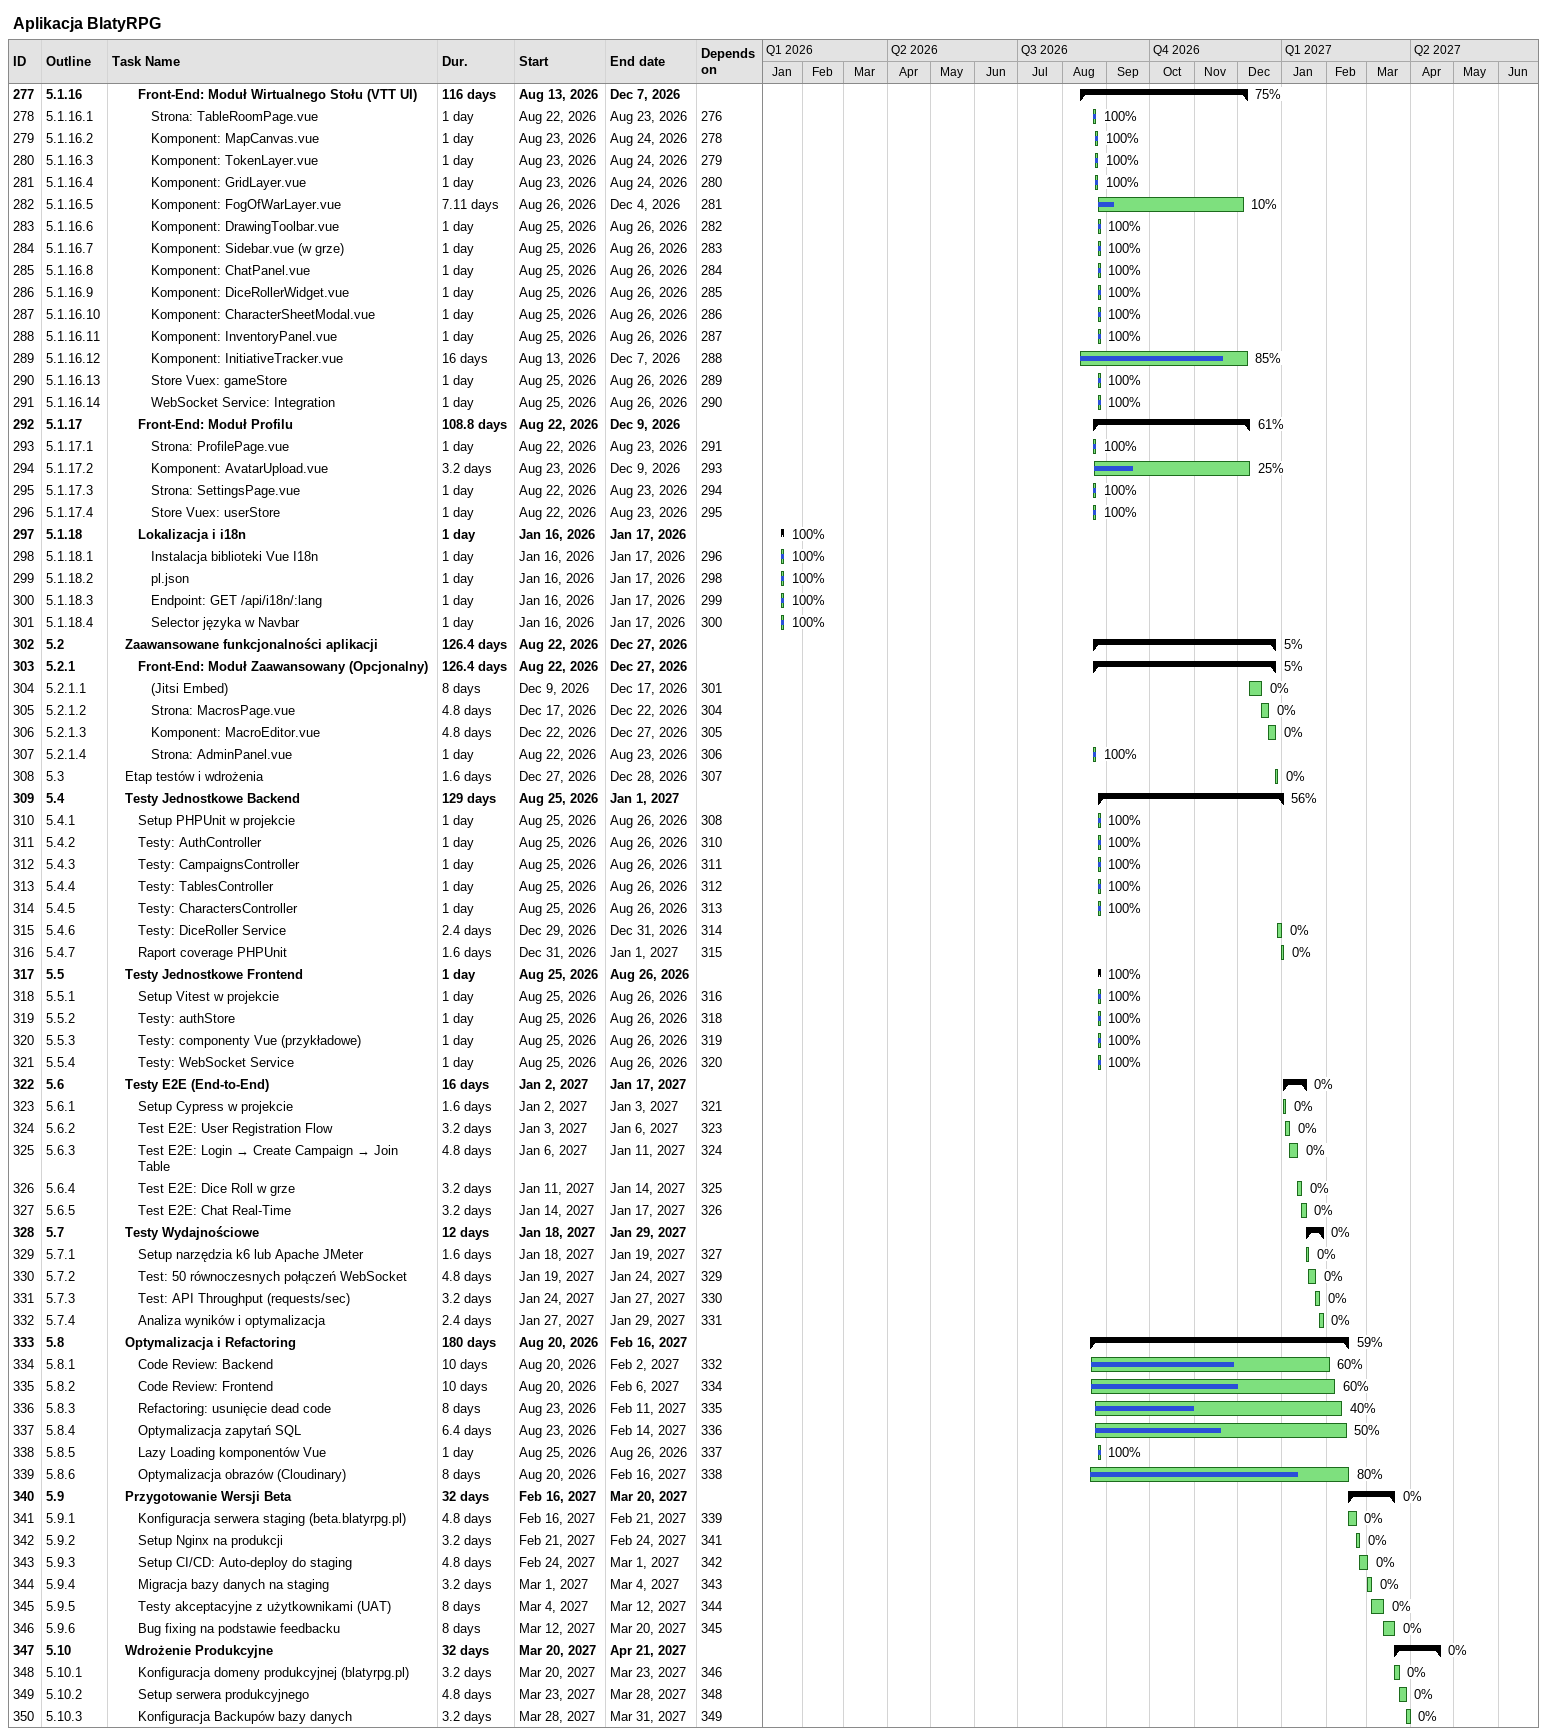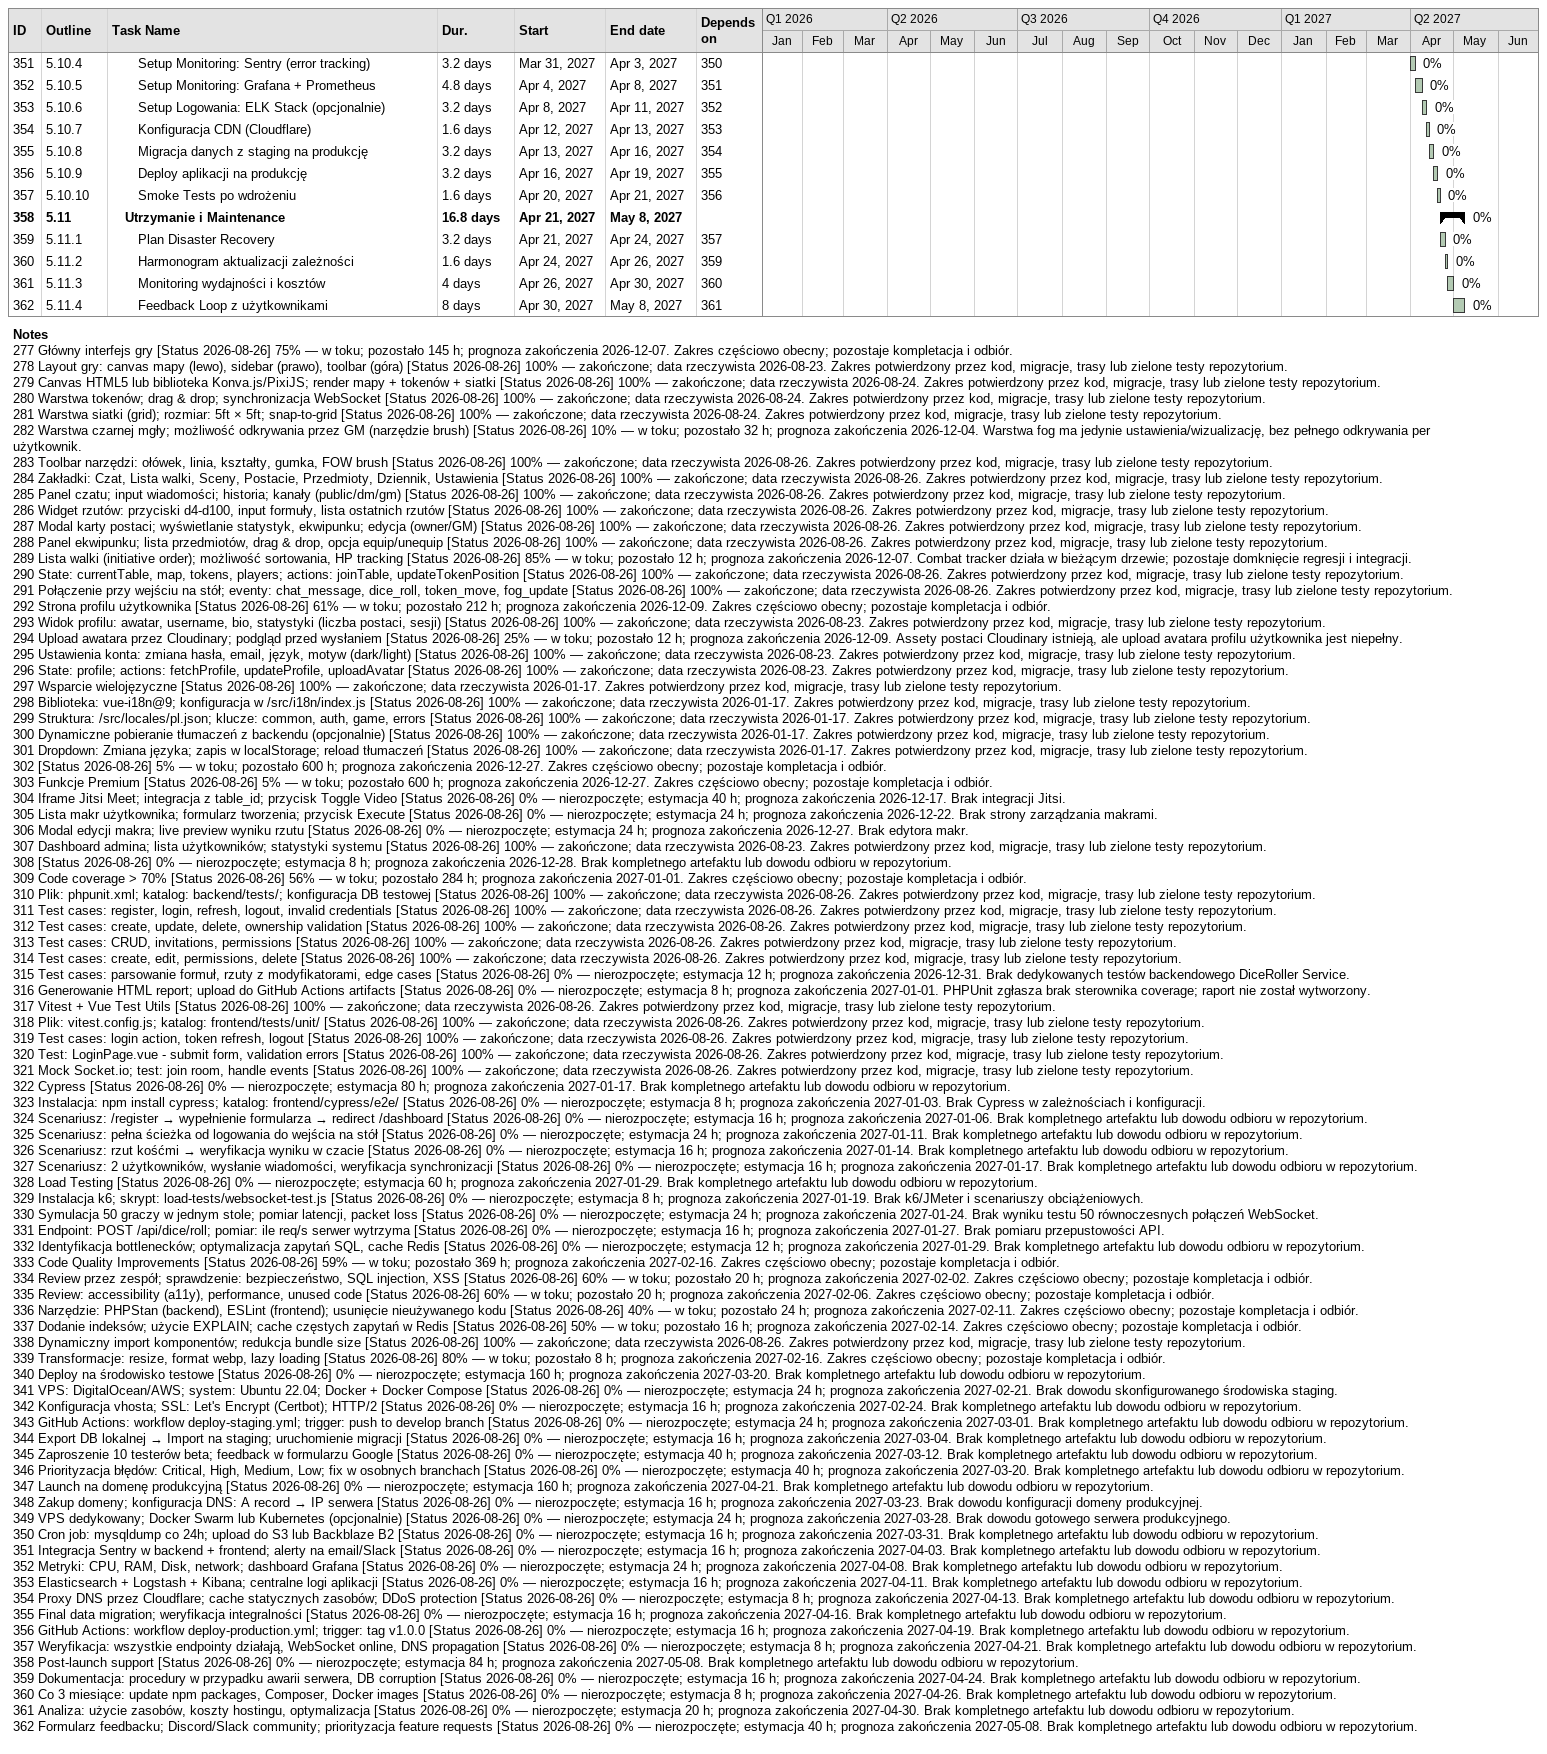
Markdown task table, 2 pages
Aplikacja BlatyRPG

| ID | WBS | Task | Duration | Start | Finish | Predecessors | % complete |
|---|---|---|---|---|---|---|---|
| 277 | 5.1.16 | **Front-End: Moduł Wirtualnego Stołu (VTT UI)** | 116d | 2026-08-13 | 2026-12-07 |  | 75 |
| 278 | 5.1.16.1 | Strona: TableRoomPage.vue | 1d | 2026-08-22 | 2026-08-23 | 276 | 100 |
| 279 | 5.1.16.2 | Komponent: MapCanvas.vue | 1d | 2026-08-23 | 2026-08-24 | 278 | 100 |
| 280 | 5.1.16.3 | Komponent: TokenLayer.vue | 1d | 2026-08-23 | 2026-08-24 | 279 | 100 |
| 281 | 5.1.16.4 | Komponent: GridLayer.vue | 1d | 2026-08-23 | 2026-08-24 | 280 | 100 |
| 282 | 5.1.16.5 | Komponent: FogOfWarLayer.vue | 7.11d | 2026-08-26 | 2026-12-04 | 281 | 10 |
| 283 | 5.1.16.6 | Komponent: DrawingToolbar.vue | 1d | 2026-08-25 | 2026-08-26 | 282 | 100 |
| 284 | 5.1.16.7 | Komponent: Sidebar.vue (w grze) | 1d | 2026-08-25 | 2026-08-26 | 283 | 100 |
| 285 | 5.1.16.8 | Komponent: ChatPanel.vue | 1d | 2026-08-25 | 2026-08-26 | 284 | 100 |
| 286 | 5.1.16.9 | Komponent: DiceRollerWidget.vue | 1d | 2026-08-25 | 2026-08-26 | 285 | 100 |
| 287 | 5.1.16.10 | Komponent: CharacterSheetModal.vue | 1d | 2026-08-25 | 2026-08-26 | 286 | 100 |
| 288 | 5.1.16.11 | Komponent: InventoryPanel.vue | 1d | 2026-08-25 | 2026-08-26 | 287 | 100 |
| 289 | 5.1.16.12 | Komponent: InitiativeTracker.vue | 16d | 2026-08-13 | 2026-12-07 | 288 | 85 |
| 290 | 5.1.16.13 | Store Vuex: gameStore | 1d | 2026-08-25 | 2026-08-26 | 289 | 100 |
| 291 | 5.1.16.14 | WebSocket Service: Integration | 1d | 2026-08-25 | 2026-08-26 | 290 | 100 |
| 292 | 5.1.17 | **Front-End: Moduł Profilu** | 108.8d | 2026-08-22 | 2026-12-09 |  | 61 |
| 293 | 5.1.17.1 | Strona: ProfilePage.vue | 1d | 2026-08-22 | 2026-08-23 | 291 | 100 |
| 294 | 5.1.17.2 | Komponent: AvatarUpload.vue | 3.2d | 2026-08-23 | 2026-12-09 | 293 | 25 |
| 295 | 5.1.17.3 | Strona: SettingsPage.vue | 1d | 2026-08-22 | 2026-08-23 | 294 | 100 |
| 296 | 5.1.17.4 | Store Vuex: userStore | 1d | 2026-08-22 | 2026-08-23 | 295 | 100 |
| 297 | 5.1.18 | **Lokalizacja i i18n** | 1d | 2026-01-16 | 2026-01-17 |  | 100 |
| 298 | 5.1.18.1 | Instalacja biblioteki Vue I18n | 1d | 2026-01-16 | 2026-01-17 | 296 | 100 |
| 299 | 5.1.18.2 | pl.json | 1d | 2026-01-16 | 2026-01-17 | 298 | 100 |
| 300 | 5.1.18.3 | Endpoint: GET /api/i18n/:lang | 1d | 2026-01-16 | 2026-01-17 | 299 | 100 |
| 301 | 5.1.18.4 | Selector języka w Navbar | 1d | 2026-01-16 | 2026-01-17 | 300 | 100 |
| 302 | 5.2 | **Zaawansowane funkcjonalności aplikacji** | 126.4d | 2026-08-22 | 2026-12-27 |  | 5 |
| 303 | 5.2.1 | **Front-End: Moduł Zaawansowany (Opcjonalny)** | 126.4d | 2026-08-22 | 2026-12-27 |  | 5 |
| 304 | 5.2.1.1 | (Jitsi Embed) | 8d | 2026-12-09 | 2026-12-17 | 301 | 0 |
| 305 | 5.2.1.2 | Strona: MacrosPage.vue | 4.8d | 2026-12-17 | 2026-12-22 | 304 | 0 |
| 306 | 5.2.1.3 | Komponent: MacroEditor.vue | 4.8d | 2026-12-22 | 2026-12-27 | 305 | 0 |
| 307 | 5.2.1.4 | Strona: AdminPanel.vue | 1d | 2026-08-22 | 2026-08-23 | 306 | 100 |
| 308 | 5.3 | Etap testów i wdrożenia | 1.6d | 2026-12-27 | 2026-12-28 | 307 | 0 |
| 309 | 5.4 | **Testy Jednostkowe Backend** | 129d | 2026-08-25 | 2027-01-01 |  | 56 |
| 310 | 5.4.1 | Setup PHPUnit w projekcie | 1d | 2026-08-25 | 2026-08-26 | 308 | 100 |
| 311 | 5.4.2 | Testy: AuthController | 1d | 2026-08-25 | 2026-08-26 | 310 | 100 |
| 312 | 5.4.3 | Testy: CampaignsController | 1d | 2026-08-25 | 2026-08-26 | 311 | 100 |
| 313 | 5.4.4 | Testy: TablesController | 1d | 2026-08-25 | 2026-08-26 | 312 | 100 |
| 314 | 5.4.5 | Testy: CharactersController | 1d | 2026-08-25 | 2026-08-26 | 313 | 100 |
| 315 | 5.4.6 | Testy: DiceRoller Service | 2.4d | 2026-12-29 | 2026-12-31 | 314 | 0 |
| 316 | 5.4.7 | Raport coverage PHPUnit | 1.6d | 2026-12-31 | 2027-01-01 | 315 | 0 |
| 317 | 5.5 | **Testy Jednostkowe Frontend** | 1d | 2026-08-25 | 2026-08-26 |  | 100 |
| 318 | 5.5.1 | Setup Vitest w projekcie | 1d | 2026-08-25 | 2026-08-26 | 316 | 100 |
| 319 | 5.5.2 | Testy: authStore | 1d | 2026-08-25 | 2026-08-26 | 318 | 100 |
| 320 | 5.5.3 | Testy: componenty Vue (przykładowe) | 1d | 2026-08-25 | 2026-08-26 | 319 | 100 |
| 321 | 5.5.4 | Testy: WebSocket Service | 1d | 2026-08-25 | 2026-08-26 | 320 | 100 |
| 322 | 5.6 | **Testy E2E (End-to-End)** | 16d | 2027-01-02 | 2027-01-17 |  | 0 |
| 323 | 5.6.1 | Setup Cypress w projekcie | 1.6d | 2027-01-02 | 2027-01-03 | 321 | 0 |
| 324 | 5.6.2 | Test E2E: User Registration Flow | 3.2d | 2027-01-03 | 2027-01-06 | 323 | 0 |
| 325 | 5.6.3 | Test E2E: Login → Create Campaign → Join Table | 4.8d | 2027-01-06 | 2027-01-11 | 324 | 0 |
| 326 | 5.6.4 | Test E2E: Dice Roll w grze | 3.2d | 2027-01-11 | 2027-01-14 | 325 | 0 |
| 327 | 5.6.5 | Test E2E: Chat Real-Time | 3.2d | 2027-01-14 | 2027-01-17 | 326 | 0 |
| 328 | 5.7 | **Testy Wydajnościowe** | 12d | 2027-01-18 | 2027-01-29 |  | 0 |
| 329 | 5.7.1 | Setup narzędzia k6 lub Apache JMeter | 1.6d | 2027-01-18 | 2027-01-19 | 327 | 0 |
| 330 | 5.7.2 | Test: 50 równoczesnych połączeń WebSocket | 4.8d | 2027-01-19 | 2027-01-24 | 329 | 0 |
| 331 | 5.7.3 | Test: API Throughput (requests/sec) | 3.2d | 2027-01-24 | 2027-01-27 | 330 | 0 |
| 332 | 5.7.4 | Analiza wyników i optymalizacja | 2.4d | 2027-01-27 | 2027-01-29 | 331 | 0 |
| 333 | 5.8 | **Optymalizacja i Refactoring** | 180d | 2026-08-20 | 2027-02-16 |  | 59 |
| 334 | 5.8.1 | Code Review: Backend | 10d | 2026-08-20 | 2027-02-02 | 332 | 60 |
| 335 | 5.8.2 | Code Review: Frontend | 10d | 2026-08-20 | 2027-02-06 | 334 | 60 |
| 336 | 5.8.3 | Refactoring: usunięcie dead code | 8d | 2026-08-23 | 2027-02-11 | 335 | 40 |
| 337 | 5.8.4 | Optymalizacja zapytań SQL | 6.4d | 2026-08-23 | 2027-02-14 | 336 | 50 |
| 338 | 5.8.5 | Lazy Loading komponentów Vue | 1d | 2026-08-25 | 2026-08-26 | 337 | 100 |
| 339 | 5.8.6 | Optymalizacja obrazów (Cloudinary) | 8d | 2026-08-20 | 2027-02-16 | 338 | 80 |
| 340 | 5.9 | **Przygotowanie Wersji Beta** | 32d | 2027-02-16 | 2027-03-20 |  | 0 |
| 341 | 5.9.1 | Konfiguracja serwera staging (beta.blatyrpg.pl) | 4.8d | 2027-02-16 | 2027-02-21 | 339 | 0 |
| 342 | 5.9.2 | Setup Nginx na produkcji | 3.2d | 2027-02-21 | 2027-02-24 | 341 | 0 |
| 343 | 5.9.3 | Setup CI/CD: Auto-deploy do staging | 4.8d | 2027-02-24 | 2027-03-01 | 342 | 0 |
| 344 | 5.9.4 | Migracja bazy danych na staging | 3.2d | 2027-03-01 | 2027-03-04 | 343 | 0 |
| 345 | 5.9.5 | Testy akceptacyjne z użytkownikami (UAT) | 8d | 2027-03-04 | 2027-03-12 | 344 | 0 |
| 346 | 5.9.6 | Bug fixing na podstawie feedbacku | 8d | 2027-03-12 | 2027-03-20 | 345 | 0 |
| 347 | 5.10 | **Wdrożenie Produkcyjne** | 32d | 2027-03-20 | 2027-04-21 |  | 0 |
| 348 | 5.10.1 | Konfiguracja domeny produkcyjnej (blatyrpg.pl) | 3.2d | 2027-03-20 | 2027-03-23 | 346 | 0 |
| 349 | 5.10.2 | Setup serwera produkcyjnego | 4.8d | 2027-03-23 | 2027-03-28 | 348 | 0 |
| 350 | 5.10.3 | Konfiguracja Backupów bazy danych | 3.2d | 2027-03-28 | 2027-03-31 | 349 | 0 |
| 351 | 5.10.4 | Setup Monitoring: Sentry (error tracking) | 3.2d | 2027-03-31 | 2027-04-03 | 350 | 0 |
| 352 | 5.10.5 | Setup Monitoring: Grafana + Prometheus | 4.8d | 2027-04-04 | 2027-04-08 | 351 | 0 |
| 353 | 5.10.6 | Setup Logowania: ELK Stack (opcjonalnie) | 3.2d | 2027-04-08 | 2027-04-11 | 352 | 0 |
| 354 | 5.10.7 | Konfiguracja CDN (Cloudflare) | 1.6d | 2027-04-12 | 2027-04-13 | 353 | 0 |
| 355 | 5.10.8 | Migracja danych z staging na produkcję | 3.2d | 2027-04-13 | 2027-04-16 | 354 | 0 |
| 356 | 5.10.9 | Deploy aplikacji na produkcję | 3.2d | 2027-04-16 | 2027-04-19 | 355 | 0 |
| 357 | 5.10.10 | Smoke Tests po wdrożeniu | 1.6d | 2027-04-20 | 2027-04-21 | 356 | 0 |
| 358 | 5.11 | **Utrzymanie i Maintenance** | 16.8d | 2027-04-21 | 2027-05-08 |  | 0 |
| 359 | 5.11.1 | Plan Disaster Recovery | 3.2d | 2027-04-21 | 2027-04-24 | 357 | 0 |
| 360 | 5.11.2 | Harmonogram aktualizacji zależności | 1.6d | 2027-04-24 | 2027-04-26 | 359 | 0 |
| 361 | 5.11.3 | Monitoring wydajności i kosztów | 4d | 2027-04-26 | 2027-04-30 | 360 | 0 |
| 362 | 5.11.4 | Feedback Loop z użytkownikami | 8d | 2027-04-30 | 2027-05-08 | 361 | 0 |

Notes
- 277: Główny interfejs gry [Status 2026-08-26] 75% — w toku; pozostało 145 h; prognoza zakończenia 2026-12-07. Zakres częściowo obecny; pozostaje kompletacja i odbiór.
- 278: Layout gry: canvas mapy (lewo), sidebar (prawo), toolbar (góra) [Status 2026-08-26] 100% — zakończone; data rzeczywista 2026-08-23. Zakres potwierdzony przez kod, migracje, trasy lub zielone testy repozytorium.
- 279: Canvas HTML5 lub biblioteka Konva.js/PixiJS; render mapy + tokenów + siatki [Status 2026-08-26] 100% — zakończone; data rzeczywista 2026-08-24. Zakres potwierdzony przez kod, migracje, trasy lub zielone testy repozytorium.
- 280: Warstwa tokenów; drag & drop; synchronizacja WebSocket [Status 2026-08-26] 100% — zakończone; data rzeczywista 2026-08-24. Zakres potwierdzony przez kod, migracje, trasy lub zielone testy repozytorium.
- 281: Warstwa siatki (grid); rozmiar: 5ft × 5ft; snap-to-grid [Status 2026-08-26] 100% — zakończone; data rzeczywista 2026-08-24. Zakres potwierdzony przez kod, migracje, trasy lub zielone testy repozytorium.
- 282: Warstwa czarnej mgły; możliwość odkrywania przez GM (narzędzie brush) [Status 2026-08-26] 10% — w toku; pozostało 32 h; prognoza zakończenia 2026-12-04. Warstwa fog ma jedynie ustawienia/wizualizację, bez pełnego odkrywania per użytkownik.
- 283: Toolbar narzędzi: ołówek, linia, kształty, gumka, FOW brush [Status 2026-08-26] 100% — zakończone; data rzeczywista 2026-08-26. Zakres potwierdzony przez kod, migracje, trasy lub zielone testy repozytorium.
- 284: Zakładki: Czat, Lista walki, Sceny, Postacie, Przedmioty, Dziennik, Ustawienia [Status 2026-08-26] 100% — zakończone; data rzeczywista 2026-08-26. Zakres potwierdzony przez kod, migracje, trasy lub zielone testy repozytorium.
- 285: Panel czatu; input wiadomości; historia; kanały (public/dm/gm) [Status 2026-08-26] 100% — zakończone; data rzeczywista 2026-08-26. Zakres potwierdzony przez kod, migracje, trasy lub zielone testy repozytorium.
- 286: Widget rzutów: przyciski d4-d100, input formuły, lista ostatnich rzutów [Status 2026-08-26] 100% — zakończone; data rzeczywista 2026-08-26. Zakres potwierdzony przez kod, migracje, trasy lub zielone testy repozytorium.
- 287: Modal karty postaci; wyświetlanie statystyk, ekwipunku; edycja (owner/GM) [Status 2026-08-26] 100% — zakończone; data rzeczywista 2026-08-26. Zakres potwierdzony przez kod, migracje, trasy lub zielone testy repozytorium.
- 288: Panel ekwipunku; lista przedmiotów, drag & drop, opcja equip/unequip [Status 2026-08-26] 100% — zakończone; data rzeczywista 2026-08-26. Zakres potwierdzony przez kod, migracje, trasy lub zielone testy repozytorium.
- 289: Lista walki (initiative order); możliwość sortowania, HP tracking [Status 2026-08-26] 85% — w toku; pozostało 12 h; prognoza zakończenia 2026-12-07. Combat tracker działa w bieżącym drzewie; pozostaje domknięcie regresji i integracji.
- 290: State: currentTable, map, tokens, players; actions: joinTable, updateTokenPosition [Status 2026-08-26] 100% — zakończone; data rzeczywista 2026-08-26. Zakres potwierdzony przez kod, migracje, trasy lub zielone testy repozytorium.
- 291: Połączenie przy wejściu na stół; eventy: chat_message, dice_roll, token_move, fog_update [Status 2026-08-26] 100% — zakończone; data rzeczywista 2026-08-26. Zakres potwierdzony przez kod, migracje, trasy lub zielone testy repozytorium.
- 292: Strona profilu użytkownika [Status 2026-08-26] 61% — w toku; pozostało 212 h; prognoza zakończenia 2026-12-09. Zakres częściowo obecny; pozostaje kompletacja i odbiór.
- 293: Widok profilu: awatar, username, bio, statystyki (liczba postaci, sesji) [Status 2026-08-26] 100% — zakończone; data rzeczywista 2026-08-23. Zakres potwierdzony przez kod, migracje, trasy lub zielone testy repozytorium.
- 294: Upload awatara przez Cloudinary; podgląd przed wysłaniem [Status 2026-08-26] 25% — w toku; pozostało 12 h; prognoza zakończenia 2026-12-09. Assety postaci Cloudinary istnieją, ale upload avatara profilu użytkownika jest niepełny.
- 295: Ustawienia konta: zmiana hasła, email, język, motyw (dark/light) [Status 2026-08-26] 100% — zakończone; data rzeczywista 2026-08-23. Zakres potwierdzony przez kod, migracje, trasy lub zielone testy repozytorium.
- 296: State: profile; actions: fetchProfile, updateProfile, uploadAvatar [Status 2026-08-26] 100% — zakończone; data rzeczywista 2026-08-23. Zakres potwierdzony przez kod, migracje, trasy lub zielone testy repozytorium.
- 297: Wsparcie wielojęzyczne [Status 2026-08-26] 100% — zakończone; data rzeczywista 2026-01-17. Zakres potwierdzony przez kod, migracje, trasy lub zielone testy repozytorium.
- 298: Biblioteka: vue-i18n@9; konfiguracja w /src/i18n/index.js [Status 2026-08-26] 100% — zakończone; data rzeczywista 2026-01-17. Zakres potwierdzony przez kod, migracje, trasy lub zielone testy repozytorium.
- 299: Struktura: /src/locales/pl.json; klucze: common, auth, game, errors [Status 2026-08-26] 100% — zakończone; data rzeczywista 2026-01-17. Zakres potwierdzony przez kod, migracje, trasy lub zielone testy repozytorium.
- 300: Dynamiczne pobieranie tłumaczeń z backendu (opcjonalnie) [Status 2026-08-26] 100% — zakończone; data rzeczywista 2026-01-17. Zakres potwierdzony przez kod, migracje, trasy lub zielone testy repozytorium.
- 301: Dropdown: Zmiana języka; zapis w localStorage; reload tłumaczeń [Status 2026-08-26] 100% — zakończone; data rzeczywista 2026-01-17. Zakres potwierdzony przez kod, migracje, trasy lub zielone testy repozytorium.
- 302: [Status 2026-08-26] 5% — w toku; pozostało 600 h; prognoza zakończenia 2026-12-27. Zakres częściowo obecny; pozostaje kompletacja i odbiór.
- 303: Funkcje Premium [Status 2026-08-26] 5% — w toku; pozostało 600 h; prognoza zakończenia 2026-12-27. Zakres częściowo obecny; pozostaje kompletacja i odbiór.
- 304: Iframe Jitsi Meet; integracja z table_id; przycisk Toggle Video [Status 2026-08-26] 0% — nierozpoczęte; estymacja 40 h; prognoza zakończenia 2026-12-17. Brak integracji Jitsi.
- 305: Lista makr użytkownika; formularz tworzenia; przycisk Execute [Status 2026-08-26] 0% — nierozpoczęte; estymacja 24 h; prognoza zakończenia 2026-12-22. Brak strony zarządzania makrami.
- 306: Modal edycji makra; live preview wyniku rzutu [Status 2026-08-26] 0% — nierozpoczęte; estymacja 24 h; prognoza zakończenia 2026-12-27. Brak edytora makr.
- 307: Dashboard admina; lista użytkowników; statystyki systemu [Status 2026-08-26] 100% — zakończone; data rzeczywista 2026-08-23. Zakres potwierdzony przez kod, migracje, trasy lub zielone testy repozytorium.
- 308: [Status 2026-08-26] 0% — nierozpoczęte; estymacja 8 h; prognoza zakończenia 2026-12-28. Brak kompletnego artefaktu lub dowodu odbioru w repozytorium.
- 309: Code coverage > 70% [Status 2026-08-26] 56% — w toku; pozostało 284 h; prognoza zakończenia 2027-01-01. Zakres częściowo obecny; pozostaje kompletacja i odbiór.
- 310: Plik: phpunit.xml; katalog: backend/tests/; konfiguracja DB testowej [Status 2026-08-26] 100% — zakończone; data rzeczywista 2026-08-26. Zakres potwierdzony przez kod, migracje, trasy lub zielone testy repozytorium.
- 311: Test cases: register, login, refresh, logout, invalid credentials [Status 2026-08-26] 100% — zakończone; data rzeczywista 2026-08-26. Zakres potwierdzony przez kod, migracje, trasy lub zielone testy repozytorium.
- 312: Test cases: create, update, delete, ownership validation [Status 2026-08-26] 100% — zakończone; data rzeczywista 2026-08-26. Zakres potwierdzony przez kod, migracje, trasy lub zielone testy repozytorium.
- 313: Test cases: CRUD, invitations, permissions [Status 2026-08-26] 100% — zakończone; data rzeczywista 2026-08-26. Zakres potwierdzony przez kod, migracje, trasy lub zielone testy repozytorium.
- 314: Test cases: create, edit, permissions, delete [Status 2026-08-26] 100% — zakończone; data rzeczywista 2026-08-26. Zakres potwierdzony przez kod, migracje, trasy lub zielone testy repozytorium.
- 315: Test cases: parsowanie formuł, rzuty z modyfikatorami, edge cases [Status 2026-08-26] 0% — nierozpoczęte; estymacja 12 h; prognoza zakończenia 2026-12-31. Brak dedykowanych testów backendowego DiceRoller Service.
- 316: Generowanie HTML report; upload do GitHub Actions artifacts [Status 2026-08-26] 0% — nierozpoczęte; estymacja 8 h; prognoza zakończenia 2027-01-01. PHPUnit zgłasza brak sterownika coverage; raport nie został wytworzony.
- 317: Vitest + Vue Test Utils [Status 2026-08-26] 100% — zakończone; data rzeczywista 2026-08-26. Zakres potwierdzony przez kod, migracje, trasy lub zielone testy repozytorium.
- 318: Plik: vitest.config.js; katalog: frontend/tests/unit/ [Status 2026-08-26] 100% — zakończone; data rzeczywista 2026-08-26. Zakres potwierdzony przez kod, migracje, trasy lub zielone testy repozytorium.
- 319: Test cases: login action, token refresh, logout [Status 2026-08-26] 100% — zakończone; data rzeczywista 2026-08-26. Zakres potwierdzony przez kod, migracje, trasy lub zielone testy repozytorium.
- 320: Test: LoginPage.vue - submit form, validation errors [Status 2026-08-26] 100% — zakończone; data rzeczywista 2026-08-26. Zakres potwierdzony przez kod, migracje, trasy lub zielone testy repozytorium.
- 321: Mock Socket.io; test: join room, handle events [Status 2026-08-26] 100% — zakończone; data rzeczywista 2026-08-26. Zakres potwierdzony przez kod, migracje, trasy lub zielone testy repozytorium.
- 322: Cypress [Status 2026-08-26] 0% — nierozpoczęte; estymacja 80 h; prognoza zakończenia 2027-01-17. Brak kompletnego artefaktu lub dowodu odbioru w repozytorium.
- 323: Instalacja: npm install cypress; katalog: frontend/cypress/e2e/ [Status 2026-08-26] 0% — nierozpoczęte; estymacja 8 h; prognoza zakończenia 2027-01-03. Brak Cypress w zależnościach i konfiguracji.
- 324: Scenariusz: /register → wypełnienie formularza → redirect /dashboard [Status 2026-08-26] 0% — nierozpoczęte; estymacja 16 h; prognoza zakończenia 2027-01-06. Brak kompletnego artefaktu lub dowodu odbioru w repozytorium.
- 325: Scenariusz: pełna ścieżka od logowania do wejścia na stół [Status 2026-08-26] 0% — nierozpoczęte; estymacja 24 h; prognoza zakończenia 2027-01-11. Brak kompletnego artefaktu lub dowodu odbioru w repozytorium.
- 326: Scenariusz: rzut kośćmi → weryfikacja wyniku w czacie [Status 2026-08-26] 0% — nierozpoczęte; estymacja 16 h; prognoza zakończenia 2027-01-14. Brak kompletnego artefaktu lub dowodu odbioru w repozytorium.
- 327: Scenariusz: 2 użytkowników, wysłanie wiadomości, weryfikacja synchronizacji [Status 2026-08-26] 0% — nierozpoczęte; estymacja 16 h; prognoza zakończenia 2027-01-17. Brak kompletnego artefaktu lub dowodu odbioru w repozytorium.
- 328: Load Testing [Status 2026-08-26] 0% — nierozpoczęte; estymacja 60 h; prognoza zakończenia 2027-01-29. Brak kompletnego artefaktu lub dowodu odbioru w repozytorium.
- 329: Instalacja k6; skrypt: load-tests/websocket-test.js [Status 2026-08-26] 0% — nierozpoczęte; estymacja 8 h; prognoza zakończenia 2027-01-19. Brak k6/JMeter i scenariuszy obciążeniowych.
- 330: Symulacja 50 graczy w jednym stole; pomiar latencji, packet loss [Status 2026-08-26] 0% — nierozpoczęte; estymacja 24 h; prognoza zakończenia 2027-01-24. Brak wyniku testu 50 równoczesnych połączeń WebSocket.
- 331: Endpoint: POST /api/dice/roll; pomiar: ile req/s serwer wytrzyma [Status 2026-08-26] 0% — nierozpoczęte; estymacja 16 h; prognoza zakończenia 2027-01-27. Brak pomiaru przepustowości API.
- 332: Identyfikacja bottlenecków; optymalizacja zapytań SQL, cache Redis [Status 2026-08-26] 0% — nierozpoczęte; estymacja 12 h; prognoza zakończenia 2027-01-29. Brak kompletnego artefaktu lub dowodu odbioru w repozytorium.
- 333: Code Quality Improvements [Status 2026-08-26] 59% — w toku; pozostało 369 h; prognoza zakończenia 2027-02-16. Zakres częściowo obecny; pozostaje kompletacja i odbiór.
- 334: Review przez zespół; sprawdzenie: bezpieczeństwo, SQL injection, XSS [Status 2026-08-26] 60% — w toku; pozostało 20 h; prognoza zakończenia 2027-02-02. Zakres częściowo obecny; pozostaje kompletacja i odbiór.
- 335: Review: accessibility (a11y), performance, unused code [Status 2026-08-26] 60% — w toku; pozostało 20 h; prognoza zakończenia 2027-02-06. Zakres częściowo obecny; pozostaje kompletacja i odbiór.
- 336: Narzędzie: PHPStan (backend), ESLint (frontend); usunięcie nieużywanego kodu [Status 2026-08-26] 40% — w toku; pozostało 24 h; prognoza zakończenia 2027-02-11. Zakres częściowo obecny; pozostaje kompletacja i odbiór.
- 337: Dodanie indeksów; użycie EXPLAIN; cache częstych zapytań w Redis [Status 2026-08-26] 50% — w toku; pozostało 16 h; prognoza zakończenia 2027-02-14. Zakres częściowo obecny; pozostaje kompletacja i odbiór.
- 338: Dynamiczny import komponentów; redukcja bundle size [Status 2026-08-26] 100% — zakończone; data rzeczywista 2026-08-26. Zakres potwierdzony przez kod, migracje, trasy lub zielone testy repozytorium.
- 339: Transformacje: resize, format webp, lazy loading [Status 2026-08-26] 80% — w toku; pozostało 8 h; prognoza zakończenia 2027-02-16. Zakres częściowo obecny; pozostaje kompletacja i odbiór.
- 340: Deploy na środowisko testowe [Status 2026-08-26] 0% — nierozpoczęte; estymacja 160 h; prognoza zakończenia 2027-03-20. Brak kompletnego artefaktu lub dowodu odbioru w repozytorium.
- 341: VPS: DigitalOcean/AWS; system: Ubuntu 22.04; Docker + Docker Compose [Status 2026-08-26] 0% — nierozpoczęte; estymacja 24 h; prognoza zakończenia 2027-02-21. Brak dowodu skonfigurowanego środowiska staging.
- 342: Konfiguracja vhosta; SSL: Let's Encrypt (Certbot); HTTP/2 [Status 2026-08-26] 0% — nierozpoczęte; estymacja 16 h; prognoza zakończenia 2027-02-24. Brak kompletnego artefaktu lub dowodu odbioru w repozytorium.
- 343: GitHub Actions: workflow deploy-staging.yml; trigger: push to develop branch [Status 2026-08-26] 0% — nierozpoczęte; estymacja 24 h; prognoza zakończenia 2027-03-01. Brak kompletnego artefaktu lub dowodu odbioru w repozytorium.
- 344: Export DB lokalnej → Import na staging; uruchomienie migracji [Status 2026-08-26] 0% — nierozpoczęte; estymacja 16 h; prognoza zakończenia 2027-03-04. Brak kompletnego artefaktu lub dowodu odbioru w repozytorium.
- 345: Zaproszenie 10 testerów beta; feedback w formularzu Google [Status 2026-08-26] 0% — nierozpoczęte; estymacja 40 h; prognoza zakończenia 2027-03-12. Brak kompletnego artefaktu lub dowodu odbioru w repozytorium.
- 346: Priorityzacja błędów: Critical, High, Medium, Low; fix w osobnych branchach [Status 2026-08-26] 0% — nierozpoczęte; estymacja 40 h; prognoza zakończenia 2027-03-20. Brak kompletnego artefaktu lub dowodu odbioru w repozytorium.
- 347: Launch na domenę produkcyjną [Status 2026-08-26] 0% — nierozpoczęte; estymacja 160 h; prognoza zakończenia 2027-04-21. Brak kompletnego artefaktu lub dowodu odbioru w repozytorium.
- 348: Zakup domeny; konfiguracja DNS: A record → IP serwera [Status 2026-08-26] 0% — nierozpoczęte; estymacja 16 h; prognoza zakończenia 2027-03-23. Brak dowodu konfiguracji domeny produkcyjnej.
- 349: VPS dedykowany; Docker Swarm lub Kubernetes (opcjonalnie) [Status 2026-08-26] 0% — nierozpoczęte; estymacja 24 h; prognoza zakończenia 2027-03-28. Brak dowodu gotowego serwera produkcyjnego.
- 350: Cron job: mysqldump co 24h; upload do S3 lub Backblaze B2 [Status 2026-08-26] 0% — nierozpoczęte; estymacja 16 h; prognoza zakończenia 2027-03-31. Brak kompletnego artefaktu lub dowodu odbioru w repozytorium.
- 351: Integracja Sentry w backend + frontend; alerty na email/Slack [Status 2026-08-26] 0% — nierozpoczęte; estymacja 16 h; prognoza zakończenia 2027-04-03. Brak kompletnego artefaktu lub dowodu odbioru w repozytorium.
- 352: Metryki: CPU, RAM, Disk, network; dashboard Grafana [Status 2026-08-26] 0% — nierozpoczęte; estymacja 24 h; prognoza zakończenia 2027-04-08. Brak kompletnego artefaktu lub dowodu odbioru w repozytorium.
- 353: Elasticsearch + Logstash + Kibana; centralne logi aplikacji [Status 2026-08-26] 0% — nierozpoczęte; estymacja 16 h; prognoza zakończenia 2027-04-11. Brak kompletnego artefaktu lub dowodu odbioru w repozytorium.
- 354: Proxy DNS przez Cloudflare; cache statycznych zasobów; DDoS protection [Status 2026-08-26] 0% — nierozpoczęte; estymacja 8 h; prognoza zakończenia 2027-04-13. Brak kompletnego artefaktu lub dowodu odbioru w repozytorium.
- 355: Final data migration; weryfikacja integralności [Status 2026-08-26] 0% — nierozpoczęte; estymacja 16 h; prognoza zakończenia 2027-04-16. Brak kompletnego artefaktu lub dowodu odbioru w repozytorium.
- 356: GitHub Actions: workflow deploy-production.yml; trigger: tag v1.0.0 [Status 2026-08-26] 0% — nierozpoczęte; estymacja 16 h; prognoza zakończenia 2027-04-19. Brak kompletnego artefaktu lub dowodu odbioru w repozytorium.
- 357: Weryfikacja: wszystkie endpointy działają, WebSocket online, DNS propagation [Status 2026-08-26] 0% — nierozpoczęte; estymacja 8 h; prognoza zakończenia 2027-04-21. Brak kompletnego artefaktu lub dowodu odbioru w repozytorium.
- 358: Post-launch support [Status 2026-08-26] 0% — nierozpoczęte; estymacja 84 h; prognoza zakończenia 2027-05-08. Brak kompletnego artefaktu lub dowodu odbioru w repozytorium.
- 359: Dokumentacja: procedury w przypadku awarii serwera, DB corruption [Status 2026-08-26] 0% — nierozpoczęte; estymacja 16 h; prognoza zakończenia 2027-04-24. Brak kompletnego artefaktu lub dowodu odbioru w repozytorium.
- 360: Co 3 miesiące: update npm packages, Composer, Docker images [Status 2026-08-26] 0% — nierozpoczęte; estymacja 8 h; prognoza zakończenia 2027-04-26. Brak kompletnego artefaktu lub dowodu odbioru w repozytorium.
- 361: Analiza: użycie zasobów, koszty hostingu, optymalizacja [Status 2026-08-26] 0% — nierozpoczęte; estymacja 20 h; prognoza zakończenia 2027-04-30. Brak kompletnego artefaktu lub dowodu odbioru w repozytorium.
- 362: Formularz feedbacku; Discord/Slack community; priorityzacja feature requests [Status 2026-08-26] 0% — nierozpoczęte; estymacja 40 h; prognoza zakończenia 2027-05-08. Brak kompletnego artefaktu lub dowodu odbioru w repozytorium.
